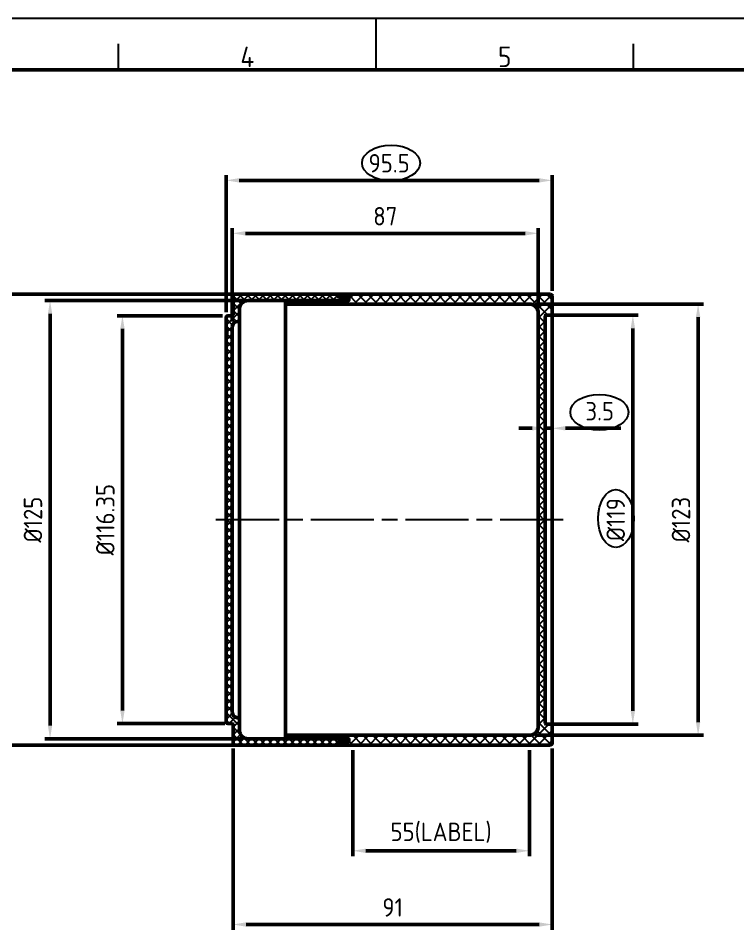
# Model space of a CAD drawing. Extents: x 0 to 616, y 0 to 436.
# Drawn here: x 206.2 to 411.3, y 175.9 to 435.9 of the extents above; entities that cross this region are included whole.
import ezdxf
from ezdxf.enums import TextEntityAlignment as Align

# ---------------------------------------------------------------- set-up
doc = ezdxf.new("R2010")
doc.units = 0
doc.header["$LTSCALE"] = 1.5
doc.linetypes.add('AM_ISO08W050', pattern=[18, 12, -1.5, 3, -1.5])
doc.layers.get('0').update_dxf_attribs({"linetype": 'CONTINUOUS'})
doc.layers.get('Defpoints').update_dxf_attribs({"linetype": 'CONTINUOUS'})
for name, color, linetype, lineweight in [('AM_0', 7, 'CONTINUOUS', 50), ('AM_5', 3, 'CONTINUOUS', 25), ('AM_7', 4, 'AM_ISO08W050', 25), ('AM_8', 1, 'CONTINUOUS', 25), ('AM_BOR', 7, 'CONTINUOUS', 50)]:
    doc.layers.add(name, color=color, linetype=linetype, lineweight=lineweight)
doc.styles.add('ACISOTS', font='isocp.shx', dxfattribs={"height": 1})
doc.styles.get("Standard").update_dxf_attribs({"font": 'ISOCP.SHX'})
doc.dimstyles.new('AM_ISO', dxfattribs={"dimtxt": 3.5, "dimasz": 2.5, "dimexe": 1, "dimexo": 1, "dimgap": 1.5, "dimtad": 1, "dimdsep": 46, "dimtxsty": 'Standard', "dimcen": 0, "dimclrd": 256, "dimclre": 256, "dimclrt": 2, "dimadec": 0, "dimazin": 2, "dimtp": 0.1, "dimtm": 0.1, "dimtfac": 0.71, "dimtdec": 3, "dimtmove": 0, "dimatfit": 3, "dimfxl": 1, "dimlwd": -1, "dimlwe": -1, "dimarcsym": 0})

# ---------------------------------------------------------------- blocks, each defined once
blk = doc.blocks.new('A3 ZTL')
blk.add_line((401.17, 280.82), (19.57, 280.82))
at = {"layer": 'AM_BOR', "color": 135, "lineweight": 25}
for p, q in [((0, 290.61), (410.96, 290.61)), ((205.48, 280.82), (205.48, 290.61)), ((156.56, 280.82), (156.56, 285.71)), ((254.4, 280.82), (254.4, 285.71))]:
    blk.add_line(p, q, dxfattribs=at)
at = {"layer": 'AM_BOR', "color": 135, "lineweight": 25, "style": 'ACISOTS'}
for s, p in [('4', (181.02, 283.27)), ('5', (229.94, 283.27))]:
    blk.add_text(s, height=3.91, dxfattribs=at).set_placement(p, align=Align.MIDDLE)
blk = doc.blocks.new('*D30')
at = {"layer": 'AM_0', "transparency": 16777216}
for p, q in [((267.45, 227.58), (267.45, 175.89)), ((358.45, 227.58), (358.45, 175.89)), ((271.2, 177.39), (354.7, 177.39))]:
    blk.add_line(p, q, dxfattribs=at)
for points in [[(271.2, 178.01), (271.2, 176.76), (267.45, 177.39)], [(354.7, 178.01), (354.7, 176.76), (358.45, 177.39)]]:
    blk.add_solid(points, dxfattribs=at)
at = {"layer": 'Defpoints', "color": 0, "transparency": 16777216}
for p in [(267.45, 229.08), (358.45, 229.08), (358.45, 177.39)]:
    blk.add_point(p, dxfattribs=at)
at = {"layer": 'AM_0', "color": 3, "transparency": 16777216, "insert": (312.95, 182.26), "char_height": 5.25, "attachment_point": 5}
blk.add_mtext('91', dxfattribs=at)
blk = doc.blocks.new('*D31')
at = {"layer": 'AM_0', "transparency": 16777216}
for p, q in [((301.58, 227.08), (301.58, 196.92)), ((351.95, 227.09), (351.95, 196.92)), ((305.33, 198.42), (348.2, 198.42))]:
    blk.add_line(p, q, dxfattribs=at)
for points in [[(305.33, 199.05), (305.33, 197.8), (301.58, 198.42)], [(348.2, 199.05), (348.2, 197.8), (351.95, 198.42)]]:
    blk.add_solid(points, dxfattribs=at)
at = {"layer": 'Defpoints', "color": 0, "transparency": 16777216}
for p in [(301.58, 228.58), (351.95, 228.59), (351.95, 198.42)]:
    blk.add_point(p, dxfattribs=at)
at = {"layer": 'AM_0', "color": 3, "transparency": 16777216, "insert": (326.76, 203.56), "char_height": 5.25, "attachment_point": 5}
blk.add_mtext('55(LABEL)', dxfattribs=at)
blk = doc.blocks.new('*D32')
at = {"layer": 'AM_0', "transparency": 16777216}
for p, q in [((264.45, 351.06), (234.43, 351.06)), ((235.93, 347.31), (235.93, 238.46)), ((265.1, 234.71), (234.43, 234.71))]:
    blk.add_line(p, q, dxfattribs=at)
for points in [[(235.3, 347.31), (236.55, 347.31), (235.93, 351.06)], [(235.3, 238.46), (236.55, 238.46), (235.93, 234.71)]]:
    blk.add_solid(points, dxfattribs=at)
at = {"layer": 'Defpoints', "color": 0, "transparency": 16777216}
for p in [(265.95, 351.06), (235.93, 234.71), (266.6, 234.71)]:
    blk.add_point(p, dxfattribs=at)
at = {"layer": 'AM_0', "color": 3, "transparency": 16777216, "insert": (231.05, 292.88), "char_height": 5.25, "attachment_point": 5, "rotation": 90}
blk.add_mtext('%%c116.35', dxfattribs=at)
blk = doc.blocks.new('*D33')
at = {"layer": 'AM_0', "transparency": 16777216}
for p, q in [((270.25, 355.38), (213.79, 355.38)), ((215.29, 351.63), (215.29, 234.13)), ((270.25, 230.38), (213.79, 230.38))]:
    blk.add_line(p, q, dxfattribs=at)
for points in [[(214.67, 351.63), (215.92, 351.63), (215.29, 355.38)], [(214.67, 234.13), (215.92, 234.13), (215.29, 230.38)]]:
    blk.add_solid(points, dxfattribs=at)
at = {"layer": 'Defpoints', "color": 0, "transparency": 16777216}
for p in [(271.75, 355.38), (215.29, 230.38), (271.75, 230.38)]:
    blk.add_point(p, dxfattribs=at)
at = {"layer": 'AM_0', "color": 3, "transparency": 16777216, "insert": (210.42, 292.88), "char_height": 5.25, "attachment_point": 5, "rotation": 90}
blk.add_mtext('%%C125', dxfattribs=at)
blk = doc.blocks.new('*D34')
at = {"layer": 'AM_0', "transparency": 16777216}
for p, q in [((270.25, 357.18), (190.35, 357.18)), ((191.85, 353.43), (191.85, 232.33)), ((270.15, 228.58), (190.35, 228.58))]:
    blk.add_line(p, q, dxfattribs=at)
for points in [[(191.22, 353.43), (192.47, 353.43), (191.85, 357.18)], [(191.22, 232.33), (192.47, 232.33), (191.85, 228.58)]]:
    blk.add_solid(points, dxfattribs=at)
at = {"layer": 'Defpoints', "color": 0, "transparency": 16777216}
for p in [(271.75, 357.18), (191.85, 228.58), (271.65, 228.58)]:
    blk.add_point(p, dxfattribs=at)
at = {"layer": 'AM_0', "color": 3, "transparency": 16777216, "insert": (186.97, 292.88), "char_height": 5.25, "attachment_point": 5, "rotation": 90}
blk.add_mtext('%%C128.6', dxfattribs=at)
blk = doc.blocks.new('*D35')
at = {"layer": 'AM_0', "transparency": 16777216}
for p, q in [((267.25, 349.38), (267.25, 376.05)), ((271, 374.55), (350.7, 374.55)), ((354.45, 353.38), (354.45, 376.05))]:
    blk.add_line(p, q, dxfattribs=at)
for points in [[(271, 375.18), (271, 373.93), (267.25, 374.55)], [(350.7, 375.18), (350.7, 373.93), (354.45, 374.55)]]:
    blk.add_solid(points, dxfattribs=at)
at = {"layer": 'Defpoints', "color": 0, "transparency": 16777216}
for p in [(354.45, 374.55), (354.45, 351.88), (267.25, 347.88)]:
    blk.add_point(p, dxfattribs=at)
at = {"layer": 'AM_0', "color": 3, "transparency": 16777216, "insert": (310.85, 379.43), "char_height": 5.25, "attachment_point": 5}
blk.add_mtext('87', dxfattribs=at)
blk = doc.blocks.new('*D36')
at = {"layer": 'AM_0', "transparency": 16777216}
for p, q in [((265.45, 352.06), (265.45, 391.16)), ((358.45, 358.18), (358.45, 391.16)), ((269.2, 389.66), (354.7, 389.66))]:
    blk.add_line(p, q, dxfattribs=at)
for points in [[(269.2, 390.29), (269.2, 389.04), (265.45, 389.66)], [(354.7, 390.29), (354.7, 389.04), (358.45, 389.66)]]:
    blk.add_solid(points, dxfattribs=at)
at = {"layer": 'Defpoints', "color": 0, "transparency": 16777216}
for p in [(358.45, 389.66), (358.45, 356.68), (265.45, 350.56)]:
    blk.add_point(p, dxfattribs=at)
at = {"layer": 'AM_0', "color": 3, "transparency": 16777216, "insert": (311.95, 394.54), "char_height": 5.25, "attachment_point": 5}
blk.add_mtext('95.5', dxfattribs=at)
blk = doc.blocks.new('*D37')
at = {"layer": 'AM_0', "transparency": 16777216}
for p, q in [((358.95, 351.18), (382.93, 351.18)), ((381.43, 347.43), (381.43, 238.33)), ((358.95, 234.58), (382.93, 234.58))]:
    blk.add_line(p, q, dxfattribs=at)
for points in [[(380.8, 347.43), (382.05, 347.43), (381.43, 351.18)], [(380.8, 238.33), (382.05, 238.33), (381.43, 234.58)]]:
    blk.add_solid(points, dxfattribs=at)
at = {"layer": 'Defpoints', "color": 0, "transparency": 16777216}
for p in [(357.45, 351.18), (357.45, 234.58), (381.43, 234.58)]:
    blk.add_point(p, dxfattribs=at)
at = {"layer": 'AM_0', "color": 3, "transparency": 16777216, "insert": (376.55, 292.88), "char_height": 5.25, "attachment_point": 5, "rotation": 90}
blk.add_mtext('%%C119', dxfattribs=at)
blk = doc.blocks.new('*D38')
at = {"layer": 'AM_0', "transparency": 16777216}
for p, q in [((353.45, 354.38), (401.53, 354.38)), ((400.03, 350.63), (400.03, 235.13)), ((353.45, 231.38), (401.53, 231.38))]:
    blk.add_line(p, q, dxfattribs=at)
for points in [[(399.4, 350.63), (400.65, 350.63), (400.03, 354.38)], [(399.4, 235.13), (400.65, 235.13), (400.03, 231.38)]]:
    blk.add_solid(points, dxfattribs=at)
at = {"layer": 'Defpoints', "color": 0, "transparency": 16777216}
for p in [(351.95, 354.38), (351.95, 231.38), (400.03, 231.38)]:
    blk.add_point(p, dxfattribs=at)
at = {"layer": 'AM_0', "color": 3, "transparency": 16777216, "insert": (395.15, 292.88), "char_height": 5.25, "attachment_point": 5, "rotation": 90}
blk.add_mtext('%%C123', dxfattribs=at)
blk = doc.blocks.new('*D39')
at = {"layer": 'AM_0', "transparency": 16777216}
for p, q in [((352.7, 318.93), (348.95, 318.93)), ((356.45, 318.93), (358.45, 318.93)), ((362.2, 318.93), (378.02, 318.93))]:
    blk.add_line(p, q, dxfattribs=at)
for points in [[(352.7, 319.56), (352.7, 318.31), (356.45, 318.93)], [(362.2, 319.56), (362.2, 318.31), (358.45, 318.93)]]:
    blk.add_solid(points, dxfattribs=at)
at = {"layer": 'Defpoints', "color": 0, "transparency": 16777216}
for p in [(356.45, 318.93), (358.45, 318.93), (358.45, 318.93)]:
    blk.add_point(p, dxfattribs=at)
at = {"layer": 'AM_0', "color": 3, "transparency": 16777216, "insert": (371.99, 323.81), "char_height": 5.25, "attachment_point": 5}
blk.add_mtext('3.5', dxfattribs=at)

msp = doc.modelspace()

# ---------------------------------------------------------------- hatches: boundary and pattern name
at = {"layer": 'AM_8'}
h = msp.add_hatch(dxfattribs=at)
h.set_pattern_fill('_U', color=256, scale=1.5, angle=135, style=0, double=1, pattern_type=0)
h.set_pattern_definition([(135, (-121.7852, -117.3996), (-1.06066, -1.06066), []), (225, (-121.7852, -117.3996), (1.06066, -1.06066), [])])
h.paths.add_polyline_path([(269.253, 232.885), (269.253, 235.885, 0.4142136), (268.753, 236.385, -0.4142136), (267.253, 237.885), (267.253, 347.885, -0.4142136), (268.753, 349.385, 0.4142136), (269.253, 349.885), (269.253, 352.885, -0.4142136), (271.753, 355.385), (300.253, 355.385, 0.4142136), (300.453, 355.585), (300.453, 356.004, 0.3853136), (300.273, 356.203), (297.633, 356.467, -0.3853136), (297.453, 356.666), (297.453, 357.185), (267.953, 357.185, 0.4142136), (267.453, 356.685), (267.453, 351.26, -0.4142136), (267.253, 351.06), (265.953, 351.06, 0.4142136), (265.453, 350.56), (265.453, 235.21, 0.4142136), (265.953, 234.71), (267.253, 234.71, -0.4142136), (267.453, 234.51), (267.453, 229.085, 0.4142136), (267.953, 228.585), (297.453, 228.585), (297.453, 229.104, -0.3853136), (297.633, 229.303), (300.273, 229.567, 0.3853136), (300.453, 229.766), (300.453, 230.185, 0.4142136), (300.253, 230.385), (271.753, 230.385, -0.4142136)])
h = msp.add_hatch(dxfattribs=at)
h.set_pattern_fill('_U', color=256, scale=2, angle=135, style=0, double=1, pattern_type=0)
h.set_pattern_definition([(135, (-121.7852, -117.3996), (-1.4142136, -1.4142136), []), (225, (-121.7852, -117.3996), (1.4142136, -1.4142136), [])])
edge = h.paths.add_edge_path()
edge.add_arc((297.653, 356.666), 0.2, 180, 264.28941)
edge.add_line((297.633, 356.467), (300.363, 356.194))
edge.add_arc((300.353, 356.094), 0.1, 0, 84.28941, ccw=False)
edge.add_line((300.453, 356.094), (300.453, 355.484))
edge.add_arc((300.353, 355.484), 0.1, 270.31831, 360, ccw=False)
edge.add_line((300.353, 355.384), (282.701, 355.286))
edge.add_arc((282.703, 355.036), 0.25, 90.31831, 180)
edge.add_line((282.453, 355.036), (282.453, 354.635))
edge.add_arc((282.703, 354.635), 0.25, 180, 270)
edge.add_line((282.703, 354.385), (351.953, 354.385))
edge.add_arc((351.953, 351.885), 2.5, 0, 90, ccw=False)
edge.add_line((354.453, 351.885), (354.453, 233.885))
edge.add_arc((351.953, 233.885), 2.5, -90, 0, ccw=False)
edge.add_line((351.953, 231.385), (282.703, 231.385))
edge.add_arc((282.703, 231.135), 0.25, 90, 180)
edge.add_line((282.453, 231.135), (282.453, 230.733))
edge.add_arc((282.703, 230.733), 0.25, 180, 269.68169)
edge.add_line((282.701, 230.483), (300.353, 230.385))
edge.add_arc((300.353, 230.285), 0.1, 0, 89.68169, ccw=False)
edge.add_line((300.453, 230.285), (300.453, 230.185))
edge.add_line((300.453, 230.185), (300.453, 229.675))
edge.add_arc((300.353, 229.675), 0.1, -84.28941, 0, ccw=False)
edge.add_line((300.363, 229.576), (297.633, 229.303))
edge.add_arc((297.653, 229.104), 0.2, 95.71059, 180)
edge.add_line((297.453, 229.104), (297.453, 228.585))
edge.add_line((297.453, 228.585), (357.953, 228.585))
edge.add_arc((357.953, 229.085), 0.5, 270, 360)
edge.add_line((358.453, 229.085), (358.453, 234.385))
edge.add_arc((358.253, 234.385), 0.2, 360, 450)
edge.add_line((358.253, 234.585), (356.653, 234.585))
edge.add_arc((356.653, 234.785), 0.2, 180, 270, ccw=False)
edge.add_line((356.453, 234.785), (356.453, 350.985))
edge.add_arc((356.653, 350.985), 0.2, 90, 180, ccw=False)
edge.add_line((356.653, 351.185), (356.953, 351.185))
edge.add_line((356.953, 351.185), (358.253, 351.185))
edge.add_arc((358.253, 351.385), 0.2, 270, 360)
edge.add_line((358.453, 351.385), (358.453, 356.685))
edge.add_arc((357.953, 356.685), 0.5, 0, 90)
edge.add_line((357.953, 357.185), (297.453, 357.185))
edge.add_line((297.453, 357.185), (297.453, 356.666))

# ---------------------------------------------------------------- linework, layer by layer
at = {"layer": 'AM_0'}
for p, q in [((267.453, 351.26), (267.453, 356.685)), ((297.453, 357.185), (267.953, 357.185)), ((297.453, 357.185), (357.953, 357.185)), ((297.453, 356.666), (297.453, 357.185)), ((297.453, 357.185), (297.453, 356.666)), ((297.633, 356.467), (300.363, 356.194)), ((300.273, 356.203), (297.633, 356.467)), ((358.453, 351.385), (358.453, 356.685)), ((300.253, 355.385), (271.753, 355.385)), ((282.453, 355.036), (282.453, 354.635)), ((282.453, 231.135), (282.453, 354.635)), ((300.353, 355.384), (282.701, 355.286)), ((282.703, 354.385), (351.953, 354.385)), ((300.453, 356.094), (300.453, 355.484)), ((300.453, 356.004), (300.453, 355.585)), ((265.953, 351.06), (267.253, 351.06)), ((269.253, 349.885), (269.253, 352.885)), ((354.453, 233.885), (354.453, 351.885)), ((356.653, 351.185), (358.253, 351.185)), ((356.953, 351.185), (358.253, 351.185)), ((358.453, 351.385), (358.453, 234.385)), ((265.453, 235.21), (265.453, 350.56)), ((268.753, 349.385), (268.753, 349.385)), ((269.253, 235.885), (269.253, 349.885)), ((356.453, 350.985), (356.453, 234.785)), ((265.453, 347.904), (265.67, 347.432)), ((265.67, 347.432), (265.67, 345.323)), ((267.253, 347.885), (267.253, 237.885)), ((265.67, 345.323), (265.453, 345.146)), ((265.953, 234.71), (267.253, 234.71)), ((267.453, 234.51), (267.453, 229.085)), ((268.753, 236.385), (268.753, 236.385)), ((269.253, 235.885), (269.253, 232.885)), ((356.653, 234.585), (358.253, 234.585)), ((358.453, 234.385), (358.453, 229.085)), ((300.253, 230.385), (271.753, 230.385)), ((282.453, 230.733), (282.453, 231.135)), ((300.353, 230.385), (282.701, 230.483)), ((282.703, 231.385), (351.953, 231.385)), ((297.453, 228.585), (297.453, 229.104)), ((297.453, 229.104), (297.453, 228.585)), ((297.633, 229.303), (300.363, 229.576)), ((300.273, 229.567), (297.633, 229.303)), ((300.453, 229.675), (300.453, 230.285)), ((300.453, 229.766), (300.453, 230.185)), ((297.453, 228.585), (267.953, 228.585)), ((297.453, 228.585), (357.953, 228.585))]:
    msp.add_line(p, q, dxfattribs=at)
for centre, radius, start, end in [((267.953, 356.685), 0.5, 90, 180), ((297.653, 356.666), 0.2, 180, 264.28941), ((297.653, 356.666), 0.2, 180, 264.28941), ((357.953, 356.685), 0.5, 360, 90), ((271.753, 352.885), 2.5, 90, 180), ((282.703, 355.036), 0.25, 90.31831, 180), ((282.703, 354.635), 0.25, 180, 270), ((300.253, 355.585), 0.2, 270, 0), ((300.253, 356.004), 0.2, 360, 84.28941), ((300.353, 355.484), 0.1, 270.31831, 0), ((300.353, 356.094), 0.1, 0, 84.28941), ((351.953, 351.885), 2.5, 0, 90), ((265.953, 350.56), 0.5, 90, 180), ((267.253, 351.26), 0.2, 270, 0), ((356.653, 350.985), 0.2, 90, 180), ((358.253, 351.385), 0.2, 270, 0), ((358.253, 351.385), 0.2, 270, 0), ((268.753, 347.885), 1.5, 90, 180), ((268.753, 349.885), 0.5, 270, 0), ((268.753, 237.885), 1.5, 180, 270), ((265.953, 235.21), 0.5, 180, 270), ((267.253, 234.51), 0.2, 0, 90), ((268.753, 235.885), 0.5, 0, 90), ((356.653, 234.785), 0.2, 180, 270), ((358.253, 234.385), 0.2, 0, 90), ((271.753, 232.885), 2.5, 180, 270), ((351.953, 233.885), 2.5, 270, 0), ((267.953, 229.085), 0.5, 180, 270), ((282.703, 231.135), 0.25, 90, 180), ((282.703, 230.733), 0.25, 180, 269.68169), ((297.653, 229.104), 0.2, 95.71059, 180), ((297.653, 229.104), 0.2, 95.71059, 180), ((300.253, 230.185), 0.2, 0, 90), ((300.253, 229.766), 0.2, 275.71059, 0), ((300.353, 230.285), 0.1, 0, 89.68169), ((300.353, 229.675), 0.1, 275.71059, 0), ((357.953, 229.085), 0.5, 270, 0)]:
    msp.add_arc(centre, radius, start, end, dxfattribs=at)
at = {"layer": 'AM_5'}
for centre, major_axis in [((312.505, 394.604), (-8.275, 0)), ((371.881, 323.506), (-8.275, 0)), ((376.59, 293.185), (0, -8.275))]:
    msp.add_ellipse(centre, major_axis=major_axis, ratio=0.6153849, dxfattribs=at)
at = {"layer": 'AM_7'}
msp.add_line((262.586, 292.885), (362.081, 292.885), dxfattribs=at)

# ---------------------------------------------------------------- block references
at = {"layer": 'AM_0', "lineweight": 0, "xscale": 1.5, "yscale": 1.5, "zscale": 1.5}
msp.add_blockref('A3 ZTL', (0, 0), dxfattribs=at)

# ---------------------------------------------------------------- dimensions: what is measured, and where the dimension line sits
at = {"layer": 'AM_0'}
for base, p1, p2, text, picture, middle in [((358.453, 389.662), (265.453, 350.56), (358.453, 356.685), '95.5', '*D36', (311.953, 394.537)), ((354.453, 374.551), (267.253, 347.885), (354.453, 351.885), '87', '*D35', (310.853, 379.426)), ((358.453, 318.932), (356.453, 318.932), (358.453, 318.932), '3.5', '*D39', (371.986, 323.807)), ((351.949, 198.421), (301.576, 228.578), (351.949, 228.588), '55(LABEL)', '*D31', (326.763, 203.559))]:
    dim = msp.add_linear_dim(base=base, p1=p1, p2=p2, text=text, dimstyle='AM_ISO', override={"dimscale": 1.5, "dimclrt": 3, "dimadec": 2, "dimtp": 0, "dimtm": 0.12, "dimtdec": 2}, dxfattribs=at)
    dim.commit()
    dim.dimension.update_dxf_attribs({"geometry": picture, "text_midpoint": middle})
for base, p1, p2, text, picture, middle in [((191.848, 228.585), (271.753, 357.185), (271.646, 228.585), '%%C128.6', '*D34', (186.972, 292.885)), ((215.291, 230.385), (271.753, 355.385), (271.753, 230.385), '%%C125', '*D33', (210.416, 292.885)), ((400.025, 231.385), (351.953, 354.385), (351.953, 231.385), '%%C123', '*D38', (395.15, 292.885)), ((235.929, 234.71), (265.953, 351.06), (266.603, 234.71), '%%c116.35', '*D32', (231.054, 292.885)), ((381.426, 234.585), (357.453, 351.185), (357.453, 234.585), '%%C119', '*D37', (376.551, 292.885))]:
    dim = msp.add_linear_dim(base=base, p1=p1, p2=p2, angle=90, text=text, dimstyle='AM_ISO', override={"dimscale": 1.5, "dimclrt": 3, "dimadec": 2, "dimtp": 0, "dimtm": 0.12, "dimtdec": 2}, dxfattribs=at)
    dim.commit()
    dim.dimension.update_dxf_attribs({"geometry": picture, "text_midpoint": middle})
dim = msp.add_linear_dim(base=(358.453, 177.388), p1=(267.453, 229.085), p2=(358.453, 229.085), dimstyle='AM_ISO', override={"dimscale": 1.5, "dimclrt": 3, "dimadec": 2, "dimtp": 0, "dimtm": 0.12, "dimtdec": 2}, dxfattribs=at)
dim.commit()
dim.dimension.update_dxf_attribs({"geometry": '*D30', "text_midpoint": (312.953, 182.263)})

doc.saveas('drawing.dxf')
